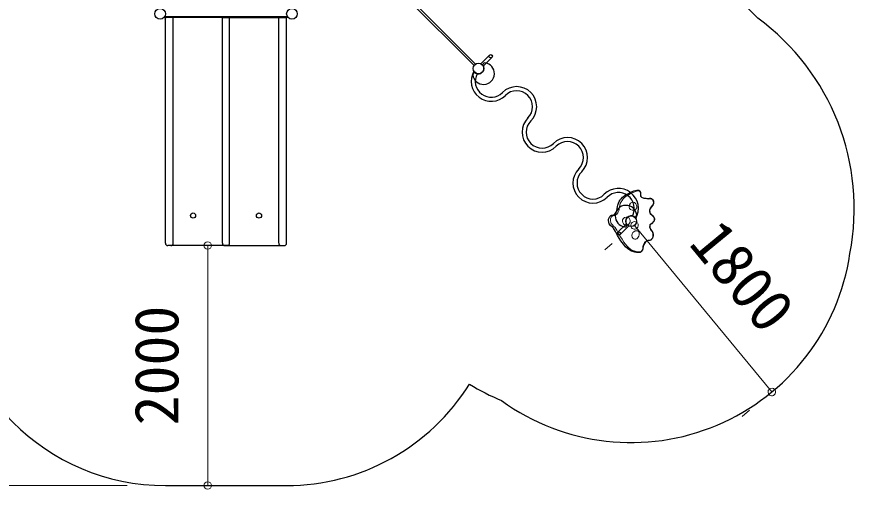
# Model space of a CAD drawing. Units: millimetres on the paper, enlarged 60 times, with parts at other scales. Extents: x 900 to 24300, y 900 to 16920.
# Drawn here: x 19854 to 21949, y 3498 to 4679 of the extents above; entities that cross this region are included whole.
import ezdxf
from ezdxf.enums import TextEntityAlignment as Align

# ---------------------------------------------------------------- set-up
doc = ezdxf.new("R2010")
doc.units = ezdxf.units.MM
doc.header["$LTSCALE"] = 60
for name, color, linetype, lineweight in [('D-STR-1', 1, 'Continuous', 25), ('D-STR-3', 251, 'Continuous', 9), ('D-STR-DIM', 7, 'Continuous', 0)]:
    doc.layers.add(name, color=color, linetype=linetype, lineweight=lineweight)
doc.styles.add('ＭＳ ゴシック', font='')
doc.styles.get('ＭＳ ゴシック').set_extended_font_data('MS Gothic')

msp = doc.modelspace()

# ---------------------------------------------------------------- linework, layer by layer
at = {"layer": 'D-STR-1'}
for p, q in [((21001.88, 4560.95), (20553.7, 5009.13)), ((20998.06, 4557.13), (20549.89, 5005.31)), ((21707.99, 4675.79), (21500.69, 4883.09)), ((20531.48, 4678.98), (20223.6, 4678.98)), ((20223.6, 4678.98), (20223.6, 4677.18)), ((20223.6, 4677.18), (20227.54, 4677.18)), ((20226.04, 4113.18), (20226.04, 4675.68)), ((20386.54, 4677.18), (20227.54, 4677.18)), ((20386.54, 4677.18), (20227.54, 4677.18)), ((20245.54, 4113.18), (20245.54, 4675.68)), ((20368.54, 4677.18), (20527.54, 4677.18)), ((20368.54, 4677.18), (20527.54, 4677.18)), ((20368.54, 4113.18), (20368.54, 4675.68)), ((20386.54, 4113.18), (20386.54, 4675.68)), ((20509.54, 4114.24), (20509.54, 4675.68)), ((20531.48, 4677.18), (20527.54, 4677.18)), ((20529.04, 4113.18), (20529.04, 4675.68)), ((20531.48, 4678.98), (20531.48, 4677.18)), ((20223.66, 4672.2), (20223.68, 4672.2)), ((21037.01, 4583.33), (21015.34, 4561.67)), ((21042.78, 4577.56), (21021.11, 4555.9)), ((21372.16, 4229.92), (21376.35, 4232.85)), ((21376.35, 4232.85), (21381.04, 4235.75)), ((21381.04, 4235.75), (21384.56, 4237.58)), ((21384.56, 4237.58), (21388.53, 4239.57)), ((21388.53, 4239.57), (21398.27, 4243.68)), ((21398.27, 4243.68), (21405.55, 4245.88)), ((21405.55, 4245.88), (21408.24, 4245.88)), ((21408.24, 4245.88), (21410.66, 4245.22)), ((21410.66, 4245.22), (21412.69, 4243.52)), ((21412.69, 4243.52), (21414.16, 4240.81)), ((21414.16, 4240.81), (21414.77, 4238.48)), ((21414.77, 4238.48), (21414.82, 4235.58)), ((21414.82, 4235.58), (21414.77, 4233.17)), ((21414.77, 4233.17), (21415.28, 4230.96)), ((21358.9, 4210.62), (21359.87, 4213.03)), ((21359.87, 4213.03), (21361.43, 4216.93)), ((21361.43, 4216.93), (21362.99, 4219.54)), ((21362.99, 4219.54), (21364.89, 4222.74)), ((21364.89, 4222.74), (21366.81, 4225)), ((21366.81, 4225), (21369.28, 4227.85)), ((21369.28, 4227.85), (21372.16, 4229.92)), ((21415.28, 4230.96), (21416.47, 4228.91)), ((21416.47, 4228.91), (21417.13, 4228.36)), ((21417.13, 4228.36), (21418.46, 4227.68)), ((21418.46, 4227.68), (21424.79, 4225.88)), ((21424.79, 4225.88), (21428.89, 4225.32)), ((21428.89, 4225.32), (21431.88, 4225.05)), ((21431.88, 4225.05), (21436.67, 4225.23)), ((21436.67, 4225.23), (21439.75, 4225.28)), ((21439.75, 4225.28), (21440.67, 4225.17)), ((21440.67, 4225.17), (21442.54, 4224.49)), ((21442.54, 4224.49), (21443.82, 4223.45)), ((21443.82, 4223.45), (21444.99, 4222.26)), ((21444.99, 4222.26), (21446.04, 4220.38)), ((21446.04, 4220.38), (21446.73, 4218.36)), ((21446.82, 4211.94), (21446.19, 4209.82)), ((21446.73, 4218.36), (21447.17, 4215.96)), ((21447.12, 4213.59), (21446.82, 4211.94)), ((21447.17, 4215.96), (21447.12, 4213.59)), ((21353.61, 4190.3), (21355.54, 4195.07)), ((21355.54, 4195.07), (21356.33, 4198.96)), ((21356.33, 4198.96), (21357.34, 4204.5)), ((21357.34, 4204.5), (21358.19, 4208.51)), ((21358.19, 4208.51), (21358.9, 4210.62)), ((21437.74, 4196.82), (21437.42, 4194.37)), ((21437.42, 4194.37), (21437.6, 4191.58)), ((21437.6, 4191.58), (21438.25, 4189.19)), ((21439.1, 4199.99), (21437.74, 4196.82)), ((21442.02, 4203.86), (21439.1, 4199.99)), ((21444.9, 4207.56), (21442.02, 4203.86)), ((21446.19, 4209.82), (21444.9, 4207.56)), ((21334.29, 4170.06), (21334.6, 4173.46)), ((21334.91, 4165.45), (21334.29, 4170.06)), ((21334.6, 4173.46), (21335.8, 4176.32)), ((21335.8, 4176.32), (21338.05, 4180.14)), ((21338.05, 4180.14), (21340.52, 4182.16)), ((21340.52, 4182.16), (21342.09, 4182.74)), ((21342.09, 4182.74), (21345.95, 4183.44)), ((21345.95, 4183.44), (21349.15, 4185.17)), ((21349.15, 4185.17), (21351.84, 4187.68)), ((21351.84, 4187.68), (21353.61, 4190.3)), ((21438.25, 4189.19), (21439.31, 4187.14)), ((21439.31, 4187.14), (21441.78, 4184.81)), ((21441.78, 4184.81), (21445.99, 4181.5)), ((21445.99, 4181.5), (21447.32, 4180.12)), ((21447.32, 4180.12), (21448.32, 4178.45)), ((21448.76, 4169.96), (21447.52, 4167.04)), ((21448.32, 4178.45), (21449.04, 4176.42)), ((21449.28, 4172.29), (21448.76, 4169.96)), ((21449.04, 4176.42), (21449.37, 4174.58)), ((21449.37, 4174.58), (21449.28, 4172.29)), ((21336.56, 4161.69), (21334.91, 4165.45)), ((21339.87, 4157.56), (21336.56, 4161.69)), ((21344.39, 4153), (21339.87, 4157.56)), ((21347, 4150.48), (21344.39, 4153)), ((21349.76, 4146.4), (21347, 4150.48)), ((21357.52, 4140.17), (21379.18, 4161.83)), ((21363.29, 4134.4), (21384.95, 4156.06)), ((21437.79, 4155.55), (21437.69, 4154.22)), ((21437.69, 4154.22), (21437.92, 4152.37)), ((21438.31, 4157.67), (21437.79, 4155.55)), ((21437.92, 4152.37), (21438.77, 4150.14)), ((21439.29, 4159.43), (21438.31, 4157.67)), ((21438.77, 4150.14), (21439.9, 4148.13)), ((21440.08, 4160.31), (21439.29, 4159.43)), ((21442.57, 4161.59), (21440.08, 4160.31)), ((21444.44, 4163.06), (21442.57, 4161.59)), ((21445.82, 4164.43), (21444.44, 4163.06)), ((21447.52, 4167.04), (21445.82, 4164.43)), ((21351.91, 4142.45), (21349.76, 4146.4)), ((21357.21, 4132.54), (21351.91, 4142.45)), ((21365.48, 4119.21), (21357.21, 4132.54)), ((21439.9, 4148.13), (21441.48, 4145.73)), ((21441.48, 4145.73), (21443.22, 4143.5)), ((21443.22, 4143.5), (21443.74, 4142.82)), ((21443.74, 4142.82), (21445.1, 4139.94)), ((21445.48, 4128.57), (21444.51, 4125.97)), ((21445.1, 4139.94), (21445.58, 4138.21)), ((21446.09, 4131.8), (21445.48, 4128.57)), ((21445.58, 4138.21), (21446.02, 4136.13)), ((21446.02, 4136.13), (21446.11, 4134.61)), ((21446.11, 4134.61), (21446.09, 4131.8)), ((20382.04, 4107.18), (20232.04, 4107.18)), ((20373.04, 4107.18), (20523.04, 4107.18)), ((21371.6, 4110.72), (21365.48, 4119.21)), ((21376.94, 4104.12), (21371.6, 4110.72)), ((21422.85, 4109.97), (21421.7, 4106.84)), ((21424.14, 4112.41), (21422.85, 4109.97)), ((21425.88, 4114.83), (21424.14, 4112.41)), ((21427.79, 4116.72), (21425.88, 4114.83)), ((21430.14, 4118.27), (21427.79, 4116.72)), ((21432.94, 4119.22), (21430.14, 4118.27)), ((21434.74, 4119.37), (21432.94, 4119.22)), ((21436.62, 4119.48), (21434.74, 4119.37)), ((21438.09, 4119.85), (21436.62, 4119.48)), ((21440.18, 4120.77), (21438.09, 4119.85)), ((21441.83, 4122.17), (21440.18, 4120.77)), ((21443.15, 4123.58), (21441.83, 4122.17)), ((21444.51, 4125.97), (21443.15, 4123.58)), ((21381.78, 4099.37), (21376.94, 4104.12)), ((21387.77, 4095.2), (21381.78, 4099.37)), ((21392.16, 4093.11), (21387.77, 4095.2)), ((21395.24, 4091.91), (21392.16, 4093.11)), ((21400.58, 4090.44), (21395.24, 4091.91)), ((21404.67, 4089.97), (21400.58, 4090.44)), ((21410.75, 4089.55), (21404.67, 4089.97)), ((21411.99, 4089.55), (21410.75, 4089.55)), ((21413.93, 4089.87), (21411.99, 4089.55)), ((21416.21, 4091.17), (21413.93, 4089.87)), ((21417.8, 4092.84), (21416.21, 4091.17)), ((21418.81, 4094.26), (21417.8, 4092.84)), ((21419.86, 4096.74), (21418.81, 4094.26)), ((21420.37, 4098.92), (21419.86, 4096.74)), ((21420.59, 4101.18), (21420.37, 4098.92)), ((21420.99, 4103.91), (21420.59, 4101.18)), ((21421.7, 4106.84), (21420.99, 4103.91)), ((20226.04, 3507.18), (20529.04, 3507.18))]:
    msp.add_line(p, q, dxfattribs=at)
for centre, radius in [((20212.54, 4686.48), 13.37), ((20542.54, 4686.48), 13.37), ((21039.89, 4580.45), 4.08), ((21009.23, 4549.78), 13.37), ((20295.04, 4182.18), 6.41), ((20460.04, 4182.18), 6.41), ((21391.07, 4167.95), 13.37), ((21391.07, 4167.95), 13.37), ((21360.4, 4137.28), 4.08)]:
    msp.add_circle(centre, radius, dxfattribs=at)
for centre, radius, start, end in [((20227.54, 4675.68), 1.5, 90, 180), ((20244.04, 4675.68), 1.5, 0, 90), ((20370.04, 4675.68), 1.5, 90, 180), ((20385.04, 4675.68), 1.5, 0, 90), ((20511.04, 4675.68), 1.5, 90, 180), ((20527.54, 4675.68), 1.5, 0, 90), ((21359.25, 4199.77), 590.1, 348.9984, 53.77279), ((21021.96, 4537.06), 27, 186.31781, 83.68219), ((21009.23, 4549.78), 13.5, 237.63563, 32.36437), ((21024.43, 4559.42), 4.5, 83.68219, 212.36437), ((21041.05, 4517.97), 50.1, 149.94948, 315), ((20999.59, 4534.58), 4.5, 57.63563, 186.31781), ((21041.05, 4517.97), 39.9, 151.76394, 315), ((21104.69, 4454.33), 50.1, 315, 135), ((21104.69, 4454.33), 39.9, 315, 135), ((21168.33, 4390.69), 50.1, 135, 315), ((21168.33, 4390.69), 39.9, 135, 315), ((21231.97, 4327.05), 50.1, 315, 135), ((21231.97, 4327.05), 39.9, 315, 135), ((21295.61, 4263.41), 50.1, 135, 315), ((21295.61, 4263.41), 39.9, 135, 315), ((21359.25, 4199.77), 50.1, 329.94948, 135), ((21359.25, 4199.77), 39.9, 331.76394, 135), ((21378.34, 4180.68), 27, 6.31781, 263.68219), ((21391.07, 4167.95), 13.5, 57.63563, 212.36437), ((21400.7, 4183.15), 4.5, 237.63563, 6.31781), ((21375.86, 4158.31), 4.5, 263.68219, 32.36437), ((20232.04, 4113.18), 6, 180, 270), ((20239.54, 4113.18), 6, 270, 0), ((20374.54, 4113.18), 6, 180, 270), ((20380.54, 4113.18), 6, 270, 0), ((20515.54, 4113.18), 6, 180, 270), ((20523.04, 4113.18), 6, 270, 0), ((21391.07, 4167.95), 553.37, 234.15827, 351.60465), ((20226.04, 4047.18), 540, 180, 270), ((20529.04, 4047.18), 540, 270, 327.94814), ((21295.61, 4263.41), 590.1, 238.43671, 247.21163)]:
    msp.add_arc(centre, radius, start, end, dxfattribs=at)
at = {"layer": 'D-STR-3'}
for p, q in [((21382, 4232.58), (21385.89, 4234.82)), ((21385.89, 4234.82), (21391.19, 4237.81)), ((21391.19, 4237.81), (21396.5, 4239.96)), ((21396.5, 4239.96), (21400.57, 4241.6)), ((21400.57, 4241.6), (21406.66, 4243.8)), ((21406.66, 4243.8), (21409.85, 4244.24)), ((21409.85, 4244.24), (21410.77, 4244.02)), ((21410.77, 4244.02), (21412.71, 4242.37)), ((21412.71, 4242.37), (21413.73, 4240.65)), ((21413.73, 4240.65), (21414.38, 4237.77)), ((21414.38, 4235.19), (21414.33, 4233.28)), ((21414.33, 4233.28), (21414.81, 4230.97)), ((21414.38, 4237.77), (21414.38, 4235.19)), ((21363.13, 4208.09), (21364.05, 4211.85)), ((21364.05, 4211.85), (21366.15, 4216.23)), ((21366.15, 4216.23), (21368.69, 4220.03)), ((21368.69, 4220.03), (21371.16, 4223.82)), ((21371.16, 4223.82), (21373.78, 4226.84)), ((21373.78, 4226.84), (21378.35, 4230.39)), ((21378.35, 4230.39), (21382, 4232.58)), ((21387.24, 4209.28), (21389.54, 4212.73)), ((21389.54, 4212.73), (21393.03, 4215.14)), ((21393.03, 4215.14), (21396.14, 4215.68)), ((21396.14, 4215.68), (21399.27, 4214.84)), ((21399.27, 4214.84), (21401.3, 4213.42)), ((21401.3, 4213.42), (21403.2, 4211.27)), ((21414.81, 4230.97), (21415.83, 4228.78)), ((21415.83, 4228.78), (21417.32, 4227.17)), ((21417.32, 4227.17), (21419.08, 4226.25)), ((21419.08, 4226.25), (21423.12, 4225.02)), ((21423.12, 4225.02), (21430.44, 4223.75)), ((21430.44, 4223.75), (21434.83, 4223.5)), ((21434.83, 4223.5), (21438.25, 4223.63)), ((21438.25, 4223.63), (21440.26, 4223.81)), ((21440.26, 4223.81), (21441.91, 4223.53)), ((21441.91, 4223.53), (21443.65, 4222.57)), ((21443.65, 4222.57), (21444.99, 4221.17)), ((21444.99, 4221.17), (21445.73, 4219.78)), ((21445.73, 4219.78), (21446.49, 4217.4)), ((21446.73, 4214.69), (21446.23, 4211.51)), ((21446.49, 4217.4), (21446.73, 4214.69)), ((21358.16, 4189.31), (21360.19, 4194.16)), ((21360.19, 4194.16), (21360.98, 4197.33)), ((21360.98, 4197.33), (21361.5, 4200.74)), ((21361.5, 4200.74), (21362.02, 4203.52)), ((21362.02, 4203.52), (21363.13, 4208.09)), ((21386.24, 4205.95), (21387.24, 4209.28)), ((21386.29, 4202.81), (21386.24, 4205.95)), ((21387.43, 4199.64), (21386.29, 4202.81)), ((21389.72, 4197.44), (21387.43, 4199.64)), ((21393.72, 4195.5), (21389.72, 4197.44)), ((21396.95, 4195.42), (21393.72, 4195.5)), ((21400.21, 4196.5), (21396.95, 4195.42)), ((21402.92, 4198.45), (21400.21, 4196.5)), ((21405.15, 4201.53), (21402.92, 4198.45)), ((21403.2, 4211.27), (21404.74, 4208.29)), ((21404.74, 4208.29), (21405.59, 4204.93)), ((21405.59, 4204.93), (21405.15, 4201.53)), ((21437.22, 4196.56), (21436.97, 4193.86)), ((21436.97, 4193.86), (21437.14, 4191.72)), ((21437.14, 4191.72), (21437.69, 4189.17)), ((21438, 4199.12), (21437.22, 4196.56)), ((21438.98, 4200.93), (21438, 4199.12)), ((21440.91, 4203.51), (21438.98, 4200.93)), ((21443.57, 4206.94), (21440.91, 4203.51)), ((21445.27, 4209.31), (21443.57, 4206.94)), ((21446.23, 4211.51), (21445.27, 4209.31)), ((21339.17, 4169.41), (21339.38, 4173.95)), ((21339.38, 4173.95), (21341.26, 4177.8)), ((21341.26, 4177.8), (21343.77, 4180.43)), ((21343.77, 4180.43), (21346.3, 4181.43)), ((21346.3, 4181.43), (21349.59, 4181.94)), ((21349.59, 4181.94), (21353.13, 4183.76)), ((21353.13, 4183.76), (21355.31, 4185.59)), ((21355.31, 4185.59), (21358.16, 4189.31)), ((21369.39, 4168.51), (21369.78, 4171.65)), ((21369.78, 4171.65), (21371.51, 4174.3)), ((21371.51, 4174.3), (21374.85, 4176.88)), ((21374.85, 4176.88), (21378.85, 4178.02)), ((21378.85, 4178.02), (21381.27, 4177.84)), ((21381.27, 4177.84), (21384.26, 4176.57)), ((21384.26, 4176.57), (21386, 4175.34)), ((21386, 4175.34), (21387.19, 4174.22)), ((21387.19, 4174.22), (21388.26, 4172.28)), ((21388.26, 4172.28), (21388.77, 4170)), ((21388.77, 4170), (21388.8, 4167.83)), ((21437.69, 4189.17), (21438.92, 4186.63)), ((21438.92, 4186.63), (21440.2, 4185.13)), ((21440.2, 4185.13), (21443.06, 4182.75)), ((21443.06, 4182.75), (21445.64, 4180.72)), ((21445.64, 4180.72), (21447.45, 4178.95)), ((21447.45, 4178.95), (21448.52, 4176.71)), ((21448.77, 4171.55), (21447.53, 4168.19)), ((21448.52, 4176.71), (21448.96, 4174.26)), ((21448.96, 4174.26), (21448.77, 4171.55)), ((21340, 4164.93), (21339.17, 4169.41)), ((21341.39, 4162.23), (21340, 4164.93)), ((21344.28, 4158.66), (21341.39, 4162.23)), ((21347, 4155.77), (21344.28, 4158.66)), ((21350.79, 4152.02), (21347, 4155.77)), ((21353.51, 4148.49), (21350.79, 4152.02)), ((21370.4, 4164.68), (21369.39, 4168.51)), ((21372.01, 4161.77), (21370.4, 4164.68)), ((21374.04, 4159.62), (21372.01, 4161.77)), ((21375.62, 4158.55), (21374.04, 4159.62)), ((21377.62, 4157.82), (21375.62, 4158.55)), ((21379.77, 4157.68), (21377.62, 4157.82)), ((21382.09, 4158.25), (21379.77, 4157.68)), ((21383.81, 4159.19), (21382.09, 4158.25)), ((21385.6, 4160.78), (21383.81, 4159.19)), ((21387.12, 4162.86), (21385.6, 4160.78)), ((21388.31, 4165.42), (21387.12, 4162.86)), ((21388.8, 4167.83), (21388.31, 4165.42)), ((21437.52, 4156.83), (21437.27, 4154.64)), ((21437.27, 4154.64), (21437.45, 4152.73)), ((21437.45, 4152.73), (21437.88, 4150.99)), ((21438.12, 4158.56), (21437.52, 4156.83)), ((21437.88, 4150.99), (21438.82, 4148.81)), ((21438.96, 4160.07), (21438.12, 4158.56)), ((21440.51, 4161.3), (21438.96, 4160.07)), ((21442.59, 4162.73), (21440.51, 4161.3)), ((21444.7, 4164.31), (21442.59, 4162.73)), ((21446.51, 4166.47), (21444.7, 4164.31)), ((21447.53, 4168.19), (21446.51, 4166.47)), ((21355.49, 4145.26), (21353.51, 4148.49)), ((21360.61, 4135.72), (21355.49, 4145.26)), ((21364.32, 4129.16), (21360.61, 4135.72)), ((21368.36, 4122.69), (21364.32, 4129.16)), ((21392.57, 4132.5), (21393.79, 4136.52)), ((21393.58, 4128.27), (21392.57, 4132.5)), ((21395.48, 4125.74), (21393.58, 4128.27)), ((21393.79, 4136.52), (21395.57, 4139.44)), ((21395.57, 4139.44), (21397.78, 4141.77)), ((21397.78, 4141.77), (21401.2, 4143.85)), ((21401.2, 4143.85), (21403.31, 4144.32)), ((21403.31, 4144.32), (21405.7, 4144.24)), ((21405.7, 4144.24), (21407.86, 4143.73)), ((21407.86, 4143.73), (21408.87, 4143.15)), ((21410.41, 4130.95), (21408.84, 4127.86)), ((21408.87, 4143.15), (21409.72, 4142.31)), ((21409.72, 4142.31), (21410.59, 4140.89)), ((21411.25, 4133.98), (21410.41, 4130.95)), ((21410.59, 4140.89), (21411.22, 4139.03)), ((21411.22, 4139.03), (21411.52, 4136.46)), ((21411.52, 4136.46), (21411.25, 4133.98)), ((21438.82, 4148.81), (21439.86, 4147.07)), ((21439.86, 4147.07), (21441.37, 4144.79)), ((21441.37, 4144.79), (21442.35, 4143.55)), ((21442.35, 4143.55), (21443.53, 4142.02)), ((21443.53, 4142.02), (21444.71, 4139.6)), ((21445.01, 4128.51), (21444.34, 4126.84)), ((21444.71, 4139.6), (21445.33, 4137.4)), ((21445.56, 4131.01), (21445.01, 4128.51)), ((21445.33, 4137.4), (21445.67, 4135.55)), ((21445.72, 4133.39), (21445.56, 4131.01)), ((21445.67, 4135.55), (21445.72, 4133.39)), ((21372.88, 4115.98), (21368.36, 4122.69)), ((21376.2, 4111.16), (21372.88, 4115.98)), ((21380.98, 4105.32), (21376.2, 4111.16)), ((21397.62, 4124.16), (21395.48, 4125.74)), ((21400, 4123.33), (21397.62, 4124.16)), ((21402.57, 4123.32), (21400, 4123.33)), ((21405.1, 4124.25), (21402.57, 4123.32)), ((21406.83, 4125.51), (21405.1, 4124.25)), ((21408.84, 4127.86), (21406.83, 4125.51)), ((21421.5, 4107.79), (21420.72, 4104.92)), ((21422.14, 4109.67), (21421.5, 4107.79)), ((21423.04, 4111.67), (21422.14, 4109.67)), ((21424.86, 4114.66), (21423.04, 4111.67)), ((21426.51, 4116.59), (21424.86, 4114.66)), ((21428.52, 4118.33), (21426.51, 4116.59)), ((21430.54, 4119.61), (21428.52, 4118.33)), ((21432.76, 4120.43), (21430.54, 4119.61)), ((21434.86, 4120.85), (21432.76, 4120.43)), ((21437.09, 4120.91), (21434.86, 4120.85)), ((21439.45, 4121.55), (21437.09, 4120.91)), ((21440.95, 4122.35), (21439.45, 4121.55)), ((21441.95, 4123.31), (21440.95, 4122.35)), ((21443.35, 4124.94), (21441.95, 4123.31)), ((21444.34, 4126.84), (21443.35, 4124.94)), ((21384.96, 4101.61), (21380.98, 4105.32)), ((21390.55, 4097.44), (21384.96, 4101.61)), ((21395.74, 4094.68), (21390.55, 4097.44)), ((21398.29, 4093.55), (21395.74, 4094.68)), ((21404.11, 4091.93), (21398.29, 4093.55)), ((21412.19, 4091), (21404.11, 4091.93)), ((21413.97, 4091.14), (21412.19, 4091)), ((21415.79, 4091.97), (21413.97, 4091.14)), ((21417.2, 4093.19), (21415.79, 4091.97)), ((21418.76, 4095.44), (21417.2, 4093.19)), ((21419.59, 4097.56), (21418.76, 4095.44)), ((21420.03, 4099.78), (21419.59, 4097.56)), ((21420.25, 4102.12), (21420.03, 4099.78)), ((21420.72, 4104.92), (21420.25, 4102.12))]:
    msp.add_line(p, q, dxfattribs=at)
at = {"layer": 'D-STR-DIM', "lineweight": 13}
for p, q in [((21399.57, 4157.64), (21743.12, 3741.01)), ((20235.73, 4107.18), (20259.73, 4107.18)), ((20331.73, 4107.18), (20331.73, 3507.18)), ((21325.5, 4096.56), (21344.02, 4111.83)), ((21669.05, 3679.94), (21687.57, 3695.21)), ((20130.04, 3507.18), (19059.87, 3507.18)), ((20235.73, 3507.18), (20259.73, 3507.18))]:
    msp.add_line(p, q, dxfattribs=at)
at = {"layer": 'D-STR-DIM'}
for centre, start, end in [((21399.57, 4157.64), 129.50904, 309.50904), ((21399.57, 4157.64), 309.50904, 129.50904), ((20331.73, 4107.18), 90, 270), ((20331.73, 4107.18), 270, 90), ((21743.12, 3741.01), 129.50904, 309.50904), ((21743.12, 3741.01), 309.50904, 129.50904), ((20331.73, 3507.18), 90, 270), ((20331.73, 3507.18), 270, 90)]:
    msp.add_arc(centre, 9.38, start, end, dxfattribs=at)

# ---------------------------------------------------------------- texts
at = {"layer": 'D-STR-DIM', "style": 'ＭＳ ゴシック'}
for s, rotation, p in [('1800', 309.509, (21670.3, 4030.93)), ('2000', 90, (20203.47, 3807.18))]:
    msp.add_text(s, height=110, rotation=rotation, dxfattribs=at).set_placement(p, align=Align.MIDDLE_CENTER)

doc.saveas('drawing.dxf')
